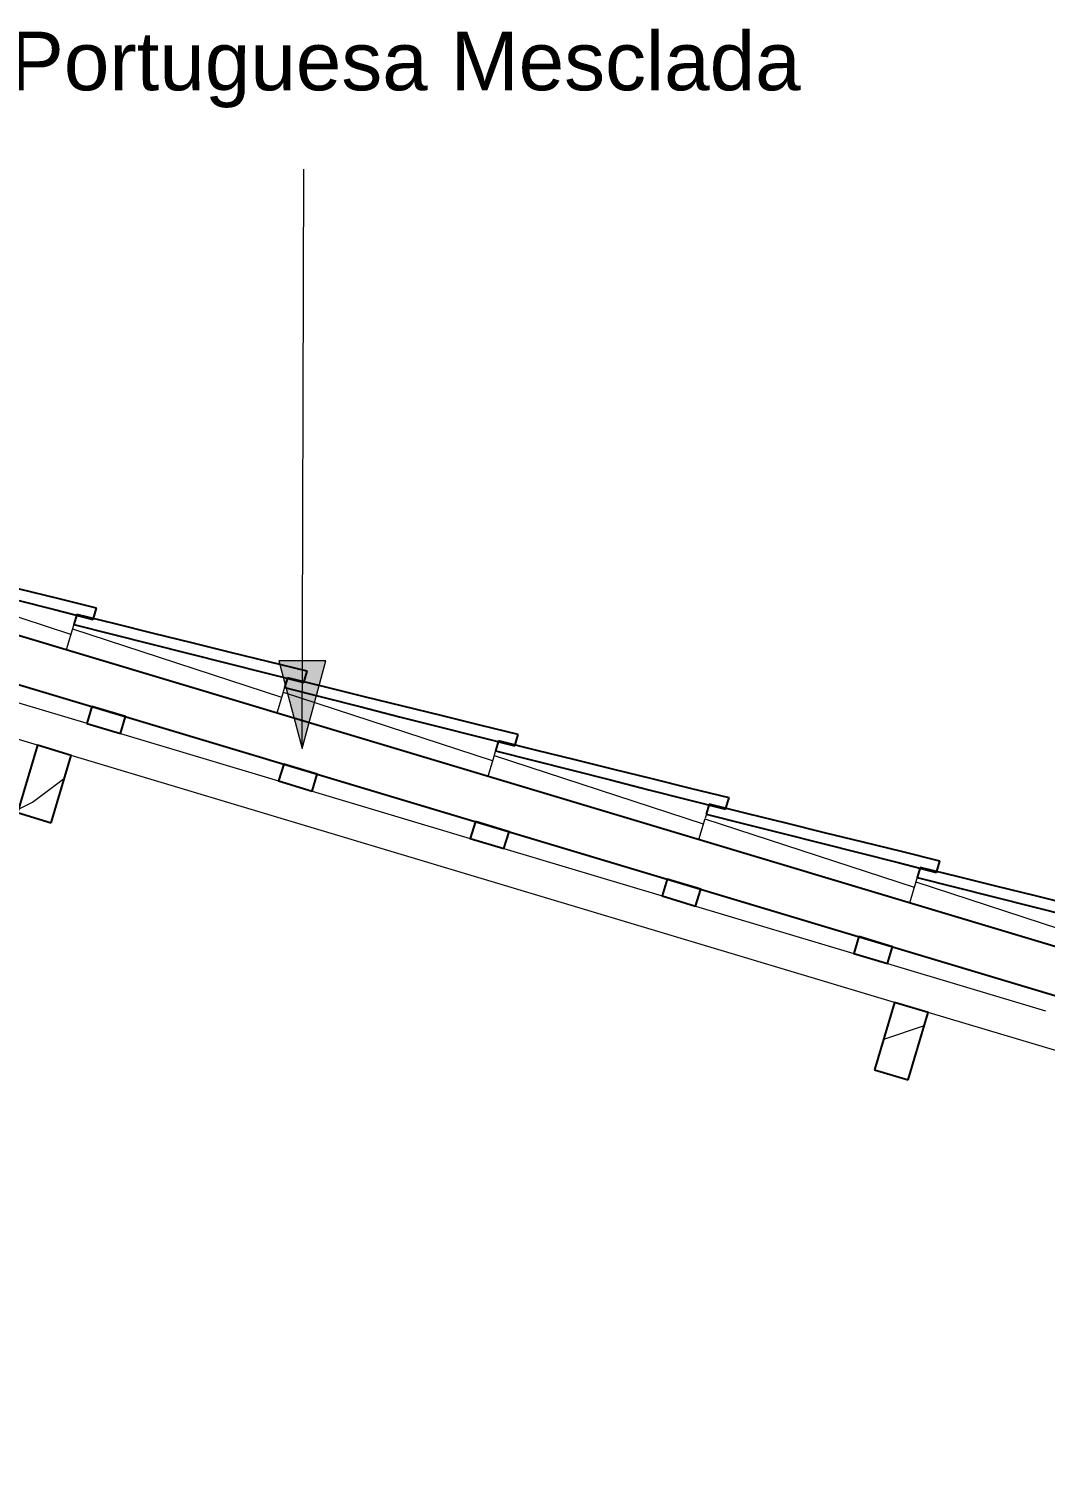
# Model space of a CAD drawing. Header units: millimetres. Extents: x -50912 to 58751, y -45352 to 5553.
# Drawn here: x 38179 to 39914, y 2700 to 5141 of the extents above; entities that cross this region are included whole.
import ezdxf

# ---------------------------------------------------------------- set-up
doc = ezdxf.new("R2010")
doc.units = ezdxf.units.MM
for name, color, linetype, lineweight in [('A-GLAZ-CURT', 52, 'Continuous', 9), ('A-GLAZ-CWMG', 51, 'Continuous', 9), ('A-ROOF', 132, 'Continuous', 9), ('G-ANNO-TEXT', 231, 'Continuous', 9)]:
    doc.layers.add(name, color=color, linetype=linetype, lineweight=lineweight)
doc.styles.add('Arial_1', font='arial.ttf', dxfattribs={"height": 100})
pattern_1 = [(216.87, (-40199.62, 2625.76), (761.9991, 508.0014), [127, -1143]), (206.565, (-40047.22, 2549.56), (-254.0006, -254), [283.98, -283.98]), (198.435, (-40047.22, 2422.56), (-507.9998, -254.0006), [160.644, -642.575])]

# ---------------------------------------------------------------- blocks, each defined once
blk = doc.blocks.new('Rectangular Mullion - Ripa-V83-D')
at = {"layer": 'A-GLAZ-CWMG', "lineweight": 25}
for p, q in [((-39439.5, 3591), (-39448.2, 3562.2)), ((-39382.1, 3573.7), (-39439.5, 3591)), ((-39390.7, 3545), (-39382.1, 3573.7)), ((-39448.2, 3562.2), (-39390.7, 3545))]:
    blk.add_line(p, q, dxfattribs=at)
blk = doc.blocks.new('Rectangular Mullion - Ripa-V84-D')
at = {"layer": 'A-GLAZ-CWMG', "lineweight": 25}
for p, q in [((-39766.8, 3689.1), (-39775.4, 3660.4)), ((-39709.3, 3671.9), (-39766.8, 3689.1)), ((-39718, 3643.2), (-39709.3, 3671.9)), ((-39775.4, 3660.4), (-39718, 3643.2))]:
    blk.add_line(p, q, dxfattribs=at)
blk = doc.blocks.new('Rectangular Mullion - Ripa-V85-D')
at = {"layer": 'A-GLAZ-CWMG', "lineweight": 25}
for p, q in [((-40094.1, 3787.3), (-40102.7, 3758.6)), ((-40036.6, 3770.1), (-40094.1, 3787.3)), ((-40045.2, 3741.4), (-40036.6, 3770.1)), ((-40102.7, 3758.6), (-40045.2, 3741.4))]:
    blk.add_line(p, q, dxfattribs=at)
blk = doc.blocks.new('Rectangular Mullion - Ripa-V86-D')
at = {"layer": 'A-GLAZ-CWMG', "lineweight": 25}
for p, q in [((-40421.3, 3885.5), (-40430, 3856.8)), ((-40363.9, 3868.3), (-40421.3, 3885.5)), ((-40372.5, 3839.5), (-40363.9, 3868.3)), ((-40430, 3856.8), (-40372.5, 3839.5))]:
    blk.add_line(p, q, dxfattribs=at)
blk = doc.blocks.new('Rectangular Mullion - Ripa-V87-D')
at = {"layer": 'A-GLAZ-CWMG'}
h = blk.add_hatch(dxfattribs=at)
h.set_pattern_fill('FP_16', color=256, style=0, pattern_type=2)
h.set_pattern_definition(pattern_1)
h.paths.add_polyline_path([(-40699.8, 3937.7), (-40691.2, 3966.5), (-40748.6, 3983.7), (-40757.2, 3955), (-40727.4, 3946)])
at = {"layer": 'A-GLAZ-CWMG', "lineweight": 25}
for p, q in [((-40748.6, 3983.7), (-40757.2, 3955)), ((-40691.2, 3966.5), (-40748.6, 3983.7)), ((-40757.2, 3955), (-40699.8, 3937.7)), ((-40699.8, 3937.7), (-40691.2, 3966.5))]:
    blk.add_line(p, q, dxfattribs=at)
blk = doc.blocks.new('Rectangular Mullion - Caibro-3868449-D')
at = {"layer": 'A-GLAZ-CWMG'}
for p, q in [((-40841.4, 3917.6), (-42246.9, 4339.2)), ((-41027, 4035.9), (-40757.6, 3955.1)), ((-40699.8, 3937.7), (-40430, 3856.8)), ((-39378.4, 3478.7), (-40783.9, 3900.3)), ((-40372.5, 3839.5), (-40102.7, 3758.6)), ((-40045.2, 3741.4), (-39775.4, 3660.4)), ((-39718, 3643.2), (-39448.2, 3562.2)), ((-39390.7, 3545), (-39120.9, 3464)), ((-37915.4, 3039.8), (-39320.9, 3461.4))]:
    blk.add_line(p, q, dxfattribs=at)
blk = doc.blocks.new('Rectangular Mullion - Terça-V96-D')
at = {"layer": 'A-GLAZ-CWMG'}
h = blk.add_hatch(dxfattribs=at)
h.set_pattern_fill('FP_16', color=256, style=0, pattern_type=2)
h.set_pattern_definition(pattern_1)
h.paths.add_polyline_path([(-39355.4, 3346.5), (-39320.9, 3461.4), (-39378.4, 3478.7), (-39412.9, 3363.7)])
at = {"layer": 'A-GLAZ-CWMG', "lineweight": 25}
for p, q in [((-39378.4, 3478.7), (-39412.9, 3363.7)), ((-39320.9, 3461.4), (-39378.4, 3478.7)), ((-39355.4, 3346.5), (-39320.9, 3461.4)), ((-39412.9, 3363.7), (-39355.4, 3346.5))]:
    blk.add_line(p, q, dxfattribs=at)
blk = doc.blocks.new('Rectangular Mullion - Terça-V97-D')
at = {"layer": 'A-GLAZ-CWMG'}
h = blk.add_hatch(dxfattribs=at)
h.set_pattern_fill('FP_16', color=256, style=0, pattern_type=2)
h.set_pattern_definition(pattern_1)
h.paths.add_polyline_path([(-40818.4, 3785.4), (-40783.9, 3900.3), (-40841.4, 3917.6), (-40875.9, 3802.6)])
at = {"layer": 'A-GLAZ-CWMG', "lineweight": 25}
for p, q in [((-40841.4, 3917.6), (-40875.9, 3802.6)), ((-40783.9, 3900.3), (-40841.4, 3917.6)), ((-40818.4, 3785.4), (-40783.9, 3900.3)), ((-40875.9, 3802.6), (-40818.4, 3785.4))]:
    blk.add_line(p, q, dxfattribs=at)
blk = doc.blocks.new('COLONIAL BASE - COLONIAL BASE-V108-D')
at = {"layer": 'A-GLAZ-CURT', "lineweight": 25}
for p, q in [((-37894.7, 3277), (-37899.8, 3260.1)), ((-37506.8, 3160.6), (-37501, 3179.9))]:
    blk.add_line(p, q, dxfattribs=at)
at = {"layer": 'A-GLAZ-CURT'}
for p, q in [((-37894.5, 3277.5), (-37500.9, 3180.3)), ((-37899.7, 3260.3), (-37902, 3252.7)), ((-37501, 3179.9), (-37500.9, 3180.3))]:
    blk.add_line(p, q, dxfattribs=at)
at = {"layer": 'A-GLAZ-CURT', "lineweight": 25, "flags": 128}
for points in [[(-37501, 3179.9), (-37566.6, 3196), (-37632.2, 3212.2), (-37697.9, 3228.4), (-37763.5, 3244.6), (-37829.1, 3260.8), (-37894.7, 3277)], [(-37899.8, 3260.1), (-37834.3, 3243.6), (-37768.8, 3227), (-37703.3, 3210.4), (-37637.8, 3193.8), (-37572.3, 3177.2), (-37506.8, 3160.6)]]:
    blk.add_lwpolyline(points, dxfattribs=at)
blk = doc.blocks.new('COLONIAL BASE - COLONIAL BASE-V117-D')
at = {"layer": 'A-GLAZ-CURT'}
for p, q in [((-39306.2, 3702.5), (-38940.9, 3612.3)), ((-39342.1, 3684.2), (-39352.9, 3648.2)), ((-39342.1, 3684.2), (-38984.9, 3567.4))]:
    blk.add_line(p, q, dxfattribs=at)
blk = doc.blocks.new('COLONIAL BASE - COLONIAL BASE-V107-D')
at = {"layer": 'A-GLAZ-CURT'}
blk.add_line((-37506.2, 3162.5), (-37140.9, 3072.3), dxfattribs=at)
blk = doc.blocks.new('COLONIAL BASE - COLONIAL BASE-V118-D')
at = {"layer": 'A-GLAZ-CURT', "lineweight": 25}
for p, q in [((-39694.7, 3817), (-39699.8, 3800.1)), ((-39306.8, 3700.6), (-39301, 3719.9))]:
    blk.add_line(p, q, dxfattribs=at)
at = {"layer": 'A-GLAZ-CURT'}
for p, q in [((-39694.5, 3817.5), (-39300.9, 3720.3)), ((-39699.7, 3800.2), (-39701.9, 3793.1)), ((-39301, 3719.9), (-39300.9, 3720.3))]:
    blk.add_line(p, q, dxfattribs=at)
at = {"layer": 'A-GLAZ-CURT', "lineweight": 25, "flags": 128}
for points in [[(-39301, 3719.9), (-39366.6, 3736), (-39432.2, 3752.2), (-39497.9, 3768.4), (-39563.5, 3784.6), (-39629.1, 3800.8), (-39694.7, 3817)], [(-39699.8, 3800.1), (-39634.3, 3783.6), (-39568.8, 3767), (-39503.3, 3750.4), (-39437.8, 3733.8), (-39372.3, 3717.2), (-39306.8, 3700.6)]]:
    blk.add_lwpolyline(points, dxfattribs=at)
blk = doc.blocks.new('COLONIAL BASE - COLONIAL BASE-V119-D')
at = {"layer": 'A-GLAZ-CURT'}
for p, q in [((-39666.2, 3810.5), (-39300.9, 3720.3)), ((-39702.1, 3792.2), (-39712.9, 3756.2)), ((-39702.1, 3792.2), (-39345, 3675.4))]:
    blk.add_line(p, q, dxfattribs=at)
blk = doc.blocks.new('COLONIAL BASE - COLONIAL BASE-V102-D')
at = {"layer": 'A-GLAZ-CURT', "lineweight": 25}
for p, q in [((-37174.7, 3061), (-37179.8, 3044.1)), ((-36786.8, 2944.6), (-36781, 2963.9))]:
    blk.add_line(p, q, dxfattribs=at)
at = {"layer": 'A-GLAZ-CURT'}
for p, q in [((-37174.5, 3061.5), (-36780.9, 2964.3)), ((-37179.7, 3044.2), (-37182, 3036.7)), ((-36781, 2963.9), (-36780.9, 2964.3))]:
    blk.add_line(p, q, dxfattribs=at)
at = {"layer": 'A-GLAZ-CURT', "lineweight": 25, "flags": 128}
for points in [[(-36781, 2963.9), (-36846.6, 2980), (-36912.2, 2996.2), (-36977.9, 3012.4), (-37043.5, 3028.6), (-37109.1, 3044.8), (-37174.7, 3061)], [(-37179.8, 3044.1), (-37114.3, 3027.6), (-37048.8, 3011), (-36983.3, 2994.4), (-36917.8, 2977.8), (-36852.3, 2961.2), (-36786.8, 2944.6)]]:
    blk.add_lwpolyline(points, dxfattribs=at)
blk = doc.blocks.new('COLONIAL BASE - COLONIAL BASE-V120-D')
at = {"layer": 'A-GLAZ-CURT'}
for p, q in [((-40026.2, 3918.5), (-39660.9, 3828.3)), ((-40062.1, 3900.2), (-40072.9, 3864.2)), ((-40062.1, 3900.2), (-39705, 3783.4))]:
    blk.add_line(p, q, dxfattribs=at)
blk = doc.blocks.new('COLONIAL BASE - COLONIAL BASE-V121-D')
at = {"layer": 'A-GLAZ-CURT', "lineweight": 25}
for p, q in [((-40414.7, 4033), (-40419.8, 4016.1)), ((-40026.8, 3916.6), (-40021, 3935.9))]:
    blk.add_line(p, q, dxfattribs=at)
at = {"layer": 'A-GLAZ-CURT'}
for p, q in [((-40414.5, 4033.5), (-40020.9, 3936.3)), ((-40419.7, 4016.2), (-40421.9, 4009.1)), ((-40021, 3935.9), (-40020.9, 3936.3))]:
    blk.add_line(p, q, dxfattribs=at)
at = {"layer": 'A-GLAZ-CURT', "lineweight": 25, "flags": 128}
for points in [[(-40021, 3935.9), (-40086.6, 3952), (-40152.2, 3968.2), (-40217.9, 3984.4), (-40283.5, 4000.6), (-40349.1, 4016.8), (-40414.7, 4033)], [(-40419.8, 4016.1), (-40354.3, 3999.6), (-40288.8, 3983), (-40223.3, 3966.4), (-40157.8, 3949.8), (-40092.3, 3933.2), (-40026.8, 3916.6)]]:
    blk.add_lwpolyline(points, dxfattribs=at)
blk = doc.blocks.new('COLONIAL BASE - COLONIAL BASE-V122-D')
at = {"layer": 'A-GLAZ-CURT'}
for p, q in [((-40422.1, 4008.2), (-40432.9, 3972.2)), ((-40422.1, 4008.2), (-40065.1, 3891.4)), ((-40386.2, 4026.5), (-40020.9, 3936.3))]:
    blk.add_line(p, q, dxfattribs=at)
blk = doc.blocks.new('COLONIAL BASE - COLONIAL BASE-V123-D')
at = {"layer": 'A-GLAZ-CURT', "lineweight": 25}
for p, q in [((-40774.7, 4141), (-40779.8, 4124.1)), ((-40386.8, 4024.6), (-40381, 4043.9))]:
    blk.add_line(p, q, dxfattribs=at)
at = {"layer": 'A-GLAZ-CURT'}
for p, q in [((-40774.5, 4141.5), (-40380.9, 4044.3)), ((-40779.7, 4124.2), (-40782, 4116.7)), ((-40381, 4043.9), (-40380.9, 4044.3))]:
    blk.add_line(p, q, dxfattribs=at)
at = {"layer": 'A-GLAZ-CURT', "lineweight": 25, "flags": 128}
for points in [[(-40381, 4043.9), (-40446.6, 4060), (-40512.2, 4076.2), (-40577.9, 4092.4), (-40643.5, 4108.6), (-40709.1, 4124.8), (-40774.7, 4141)], [(-40779.8, 4124.1), (-40714.3, 4107.6), (-40648.8, 4091), (-40583.3, 4074.4), (-40517.8, 4057.8), (-40452.3, 4041.2), (-40386.8, 4024.6)]]:
    blk.add_lwpolyline(points, dxfattribs=at)
blk = doc.blocks.new('COLONIAL BASE - COLONIAL BASE-V124-D')
at = {"layer": 'A-GLAZ-CURT'}
for p, q in [((-40746.2, 4134.5), (-40380.9, 4044.3)), ((-40782.1, 4116.2), (-40792.8, 4080.7)), ((-40782.1, 4116.2), (-40425.2, 3999.5))]:
    blk.add_line(p, q, dxfattribs=at)
blk = doc.blocks.new('COLONIAL BASE - COLONIAL BASE-V125-D')
at = {"layer": 'A-GLAZ-CURT'}
for p, q in [((-41142.1, 4224.2), (-41153, 4188.1)), ((-41142.1, 4224.2), (-40785.3, 4107.5)), ((-41106.2, 4242.5), (-40740.9, 4152.3))]:
    blk.add_line(p, q, dxfattribs=at)

msp = doc.modelspace()

# ---------------------------------------------------------------- hatches: boundary and pattern name
at = {"layer": 'G-ANNO-TEXT'}
msp.add_hatch(color=7, dxfattribs=at).paths.add_polyline_path([(38645.617, 3911.861), (38686.264, 4061.739), (38605.879, 4061.983)])

# ---------------------------------------------------------------- linework, layer by layer
at = {"layer": 'A-ROOF', "lineweight": 25}
for p, q in [((35365.691, 4860), (42565.691, 2700)), ((42565.691, 2783.522), (37156.849, 4406.175))]:
    msp.add_line(p, q, dxfattribs=at)
at = {"layer": 'G-ANNO-TEXT', "color": 7}
for p, q in [((38645.617, 3911.861), (38648.617, 4901.389)), ((38686.264, 4061.739), (38605.879, 4061.983)), ((38605.879, 4061.983), (38645.617, 3911.861)), ((38645.617, 3911.861), (38686.264, 4061.739))]:
    msp.add_line(p, q, dxfattribs=at)

# ---------------------------------------------------------------- block references
at = {"layer": 'A-GLAZ-CURT'}
for name, p in [('COLONIAL BASE - COLONIAL BASE-V108-D', (75795.342, 972)), ('COLONIAL BASE - COLONIAL BASE-V125-D', (79035.342, 0)), ('COLONIAL BASE - COLONIAL BASE-V107-D', (75435.342, 1080)), ('COLONIAL BASE - COLONIAL BASE-V107-D', (75435.342, 1080)), ('COLONIAL BASE - COLONIAL BASE-V107-D', (75435.342, 1080)), ('COLONIAL BASE - COLONIAL BASE-V107-D', (75435.342, 1080)), ('COLONIAL BASE - COLONIAL BASE-V107-D', (75435.342, 1080)), ('COLONIAL BASE - COLONIAL BASE-V107-D', (75435.342, 1080)), ('COLONIAL BASE - COLONIAL BASE-V107-D', (75435.342, 1080)), ('COLONIAL BASE - COLONIAL BASE-V107-D', (75435.342, 1080)), ('COLONIAL BASE - COLONIAL BASE-V107-D', (75435.342, 1080)), ('COLONIAL BASE - COLONIAL BASE-V107-D', (75435.342, 1080)), ('COLONIAL BASE - COLONIAL BASE-V107-D', (75435.342, 1080)), ('COLONIAL BASE - COLONIAL BASE-V107-D', (75435.342, 1080)), ('COLONIAL BASE - COLONIAL BASE-V107-D', (75435.342, 1080)), ('COLONIAL BASE - COLONIAL BASE-V107-D', (75435.342, 1080)), ('COLONIAL BASE - COLONIAL BASE-V107-D', (75435.342, 1080)), ('COLONIAL BASE - COLONIAL BASE-V107-D', (75435.342, 1080)), ('COLONIAL BASE - COLONIAL BASE-V107-D', (75435.342, 1080)), ('COLONIAL BASE - COLONIAL BASE-V107-D', (75435.342, 1080)), ('COLONIAL BASE - COLONIAL BASE-V107-D', (75435.342, 1080)), ('COLONIAL BASE - COLONIAL BASE-V107-D', (75435.342, 1080)), ('COLONIAL BASE - COLONIAL BASE-V107-D', (75435.342, 1080)), ('COLONIAL BASE - COLONIAL BASE-V107-D', (75435.342, 1080)), ('COLONIAL BASE - COLONIAL BASE-V107-D', (75435.342, 1080)), ('COLONIAL BASE - COLONIAL BASE-V107-D', (75435.342, 1080)), ('COLONIAL BASE - COLONIAL BASE-V107-D', (75435.342, 1080)), ('COLONIAL BASE - COLONIAL BASE-V124-D', (79035.342, 0)), ('COLONIAL BASE - COLONIAL BASE-V123-D', (79035.342, 0)), ('COLONIAL BASE - COLONIAL BASE-V107-D', (75795.342, 972)), ('COLONIAL BASE - COLONIAL BASE-V107-D', (75795.342, 972)), ('COLONIAL BASE - COLONIAL BASE-V107-D', (75795.342, 972)), ('COLONIAL BASE - COLONIAL BASE-V107-D', (75795.342, 972)), ('COLONIAL BASE - COLONIAL BASE-V107-D', (75795.342, 972)), ('COLONIAL BASE - COLONIAL BASE-V107-D', (75795.342, 972)), ('COLONIAL BASE - COLONIAL BASE-V107-D', (75795.342, 972)), ('COLONIAL BASE - COLONIAL BASE-V107-D', (75795.342, 972)), ('COLONIAL BASE - COLONIAL BASE-V107-D', (75795.342, 972)), ('COLONIAL BASE - COLONIAL BASE-V107-D', (75795.342, 972)), ('COLONIAL BASE - COLONIAL BASE-V107-D', (75795.342, 972)), ('COLONIAL BASE - COLONIAL BASE-V107-D', (75795.342, 972)), ('COLONIAL BASE - COLONIAL BASE-V107-D', (75795.342, 972)), ('COLONIAL BASE - COLONIAL BASE-V107-D', (75795.342, 972)), ('COLONIAL BASE - COLONIAL BASE-V107-D', (75795.342, 972)), ('COLONIAL BASE - COLONIAL BASE-V107-D', (75795.342, 972)), ('COLONIAL BASE - COLONIAL BASE-V107-D', (75795.342, 972)), ('COLONIAL BASE - COLONIAL BASE-V107-D', (75795.342, 972)), ('COLONIAL BASE - COLONIAL BASE-V107-D', (75795.342, 972)), ('COLONIAL BASE - COLONIAL BASE-V107-D', (75795.342, 972)), ('COLONIAL BASE - COLONIAL BASE-V107-D', (75795.342, 972)), ('COLONIAL BASE - COLONIAL BASE-V107-D', (75795.342, 972)), ('COLONIAL BASE - COLONIAL BASE-V107-D', (75795.342, 972)), ('COLONIAL BASE - COLONIAL BASE-V107-D', (75795.342, 972)), ('COLONIAL BASE - COLONIAL BASE-V107-D', (75795.342, 972)), ('COLONIAL BASE - COLONIAL BASE-V121-D', (79035.342, 0)), ('COLONIAL BASE - COLONIAL BASE-V122-D', (79035.342, 0)), ('COLONIAL BASE - COLONIAL BASE-V107-D', (76155.342, 864)), ('COLONIAL BASE - COLONIAL BASE-V107-D', (76155.342, 864)), ('COLONIAL BASE - COLONIAL BASE-V107-D', (76155.342, 864)), ('COLONIAL BASE - COLONIAL BASE-V107-D', (76155.342, 864)), ('COLONIAL BASE - COLONIAL BASE-V107-D', (76155.342, 864)), ('COLONIAL BASE - COLONIAL BASE-V107-D', (76155.342, 864)), ('COLONIAL BASE - COLONIAL BASE-V107-D', (76155.342, 864)), ('COLONIAL BASE - COLONIAL BASE-V107-D', (76155.342, 864)), ('COLONIAL BASE - COLONIAL BASE-V107-D', (76155.342, 864)), ('COLONIAL BASE - COLONIAL BASE-V107-D', (76155.342, 864)), ('COLONIAL BASE - COLONIAL BASE-V107-D', (76155.342, 864)), ('COLONIAL BASE - COLONIAL BASE-V107-D', (76155.342, 864)), ('COLONIAL BASE - COLONIAL BASE-V107-D', (76155.342, 864)), ('COLONIAL BASE - COLONIAL BASE-V107-D', (76155.342, 864)), ('COLONIAL BASE - COLONIAL BASE-V107-D', (76155.342, 864)), ('COLONIAL BASE - COLONIAL BASE-V107-D', (76155.342, 864)), ('COLONIAL BASE - COLONIAL BASE-V107-D', (76155.342, 864)), ('COLONIAL BASE - COLONIAL BASE-V107-D', (76155.342, 864)), ('COLONIAL BASE - COLONIAL BASE-V107-D', (76155.342, 864)), ('COLONIAL BASE - COLONIAL BASE-V107-D', (76155.342, 864)), ('COLONIAL BASE - COLONIAL BASE-V107-D', (76155.342, 864)), ('COLONIAL BASE - COLONIAL BASE-V107-D', (76155.342, 864)), ('COLONIAL BASE - COLONIAL BASE-V107-D', (76155.342, 864)), ('COLONIAL BASE - COLONIAL BASE-V107-D', (76155.342, 864)), ('COLONIAL BASE - COLONIAL BASE-V107-D', (76155.342, 864)), ('COLONIAL BASE - COLONIAL BASE-V120-D', (79035.342, 0)), ('COLONIAL BASE - COLONIAL BASE-V102-D', (76155.342, 864)), ('COLONIAL BASE - COLONIAL BASE-V107-D', (76515.342, 756)), ('COLONIAL BASE - COLONIAL BASE-V107-D', (76515.342, 756)), ('COLONIAL BASE - COLONIAL BASE-V107-D', (76515.342, 756)), ('COLONIAL BASE - COLONIAL BASE-V107-D', (76515.342, 756)), ('COLONIAL BASE - COLONIAL BASE-V107-D', (76515.342, 756)), ('COLONIAL BASE - COLONIAL BASE-V107-D', (76515.342, 756)), ('COLONIAL BASE - COLONIAL BASE-V107-D', (76515.342, 756)), ('COLONIAL BASE - COLONIAL BASE-V107-D', (76515.342, 756)), ('COLONIAL BASE - COLONIAL BASE-V107-D', (76515.342, 756)), ('COLONIAL BASE - COLONIAL BASE-V107-D', (76515.342, 756)), ('COLONIAL BASE - COLONIAL BASE-V107-D', (76515.342, 756)), ('COLONIAL BASE - COLONIAL BASE-V107-D', (76515.342, 756)), ('COLONIAL BASE - COLONIAL BASE-V107-D', (76515.342, 756)), ('COLONIAL BASE - COLONIAL BASE-V107-D', (76515.342, 756)), ('COLONIAL BASE - COLONIAL BASE-V107-D', (76515.342, 756)), ('COLONIAL BASE - COLONIAL BASE-V107-D', (76515.342, 756)), ('COLONIAL BASE - COLONIAL BASE-V107-D', (76515.342, 756)), ('COLONIAL BASE - COLONIAL BASE-V107-D', (76515.342, 756)), ('COLONIAL BASE - COLONIAL BASE-V107-D', (76515.342, 756)), ('COLONIAL BASE - COLONIAL BASE-V107-D', (76515.342, 756)), ('COLONIAL BASE - COLONIAL BASE-V107-D', (76515.342, 756)), ('COLONIAL BASE - COLONIAL BASE-V107-D', (76515.342, 756)), ('COLONIAL BASE - COLONIAL BASE-V107-D', (76515.342, 756)), ('COLONIAL BASE - COLONIAL BASE-V107-D', (76515.342, 756)), ('COLONIAL BASE - COLONIAL BASE-V107-D', (76515.342, 756)), ('COLONIAL BASE - COLONIAL BASE-V119-D', (79035.342, 0)), ('COLONIAL BASE - COLONIAL BASE-V118-D', (79035.342, 0)), ('COLONIAL BASE - COLONIAL BASE-V107-D', (76875.342, 648)), ('COLONIAL BASE - COLONIAL BASE-V107-D', (76875.342, 648)), ('COLONIAL BASE - COLONIAL BASE-V107-D', (76875.342, 648)), ('COLONIAL BASE - COLONIAL BASE-V107-D', (76875.342, 648)), ('COLONIAL BASE - COLONIAL BASE-V107-D', (76875.342, 648)), ('COLONIAL BASE - COLONIAL BASE-V107-D', (76875.342, 648)), ('COLONIAL BASE - COLONIAL BASE-V107-D', (76875.342, 648)), ('COLONIAL BASE - COLONIAL BASE-V107-D', (76875.342, 648)), ('COLONIAL BASE - COLONIAL BASE-V107-D', (76875.342, 648)), ('COLONIAL BASE - COLONIAL BASE-V107-D', (76875.342, 648)), ('COLONIAL BASE - COLONIAL BASE-V107-D', (76875.342, 648)), ('COLONIAL BASE - COLONIAL BASE-V107-D', (76875.342, 648)), ('COLONIAL BASE - COLONIAL BASE-V107-D', (76875.342, 648)), ('COLONIAL BASE - COLONIAL BASE-V107-D', (76875.342, 648)), ('COLONIAL BASE - COLONIAL BASE-V107-D', (76875.342, 648)), ('COLONIAL BASE - COLONIAL BASE-V107-D', (76875.342, 648)), ('COLONIAL BASE - COLONIAL BASE-V107-D', (76875.342, 648)), ('COLONIAL BASE - COLONIAL BASE-V107-D', (76875.342, 648)), ('COLONIAL BASE - COLONIAL BASE-V107-D', (76875.342, 648)), ('COLONIAL BASE - COLONIAL BASE-V107-D', (76875.342, 648)), ('COLONIAL BASE - COLONIAL BASE-V107-D', (76875.342, 648)), ('COLONIAL BASE - COLONIAL BASE-V107-D', (76875.342, 648)), ('COLONIAL BASE - COLONIAL BASE-V107-D', (76875.342, 648)), ('COLONIAL BASE - COLONIAL BASE-V107-D', (76875.342, 648)), ('COLONIAL BASE - COLONIAL BASE-V107-D', (76875.342, 648)), ('COLONIAL BASE - COLONIAL BASE-V117-D', (79035.342, 0)), ('COLONIAL BASE - COLONIAL BASE-V108-D', (77595.342, 432)), ('COLONIAL BASE - COLONIAL BASE-V107-D', (77235.342, 540)), ('COLONIAL BASE - COLONIAL BASE-V107-D', (77235.342, 540)), ('COLONIAL BASE - COLONIAL BASE-V107-D', (77235.342, 540)), ('COLONIAL BASE - COLONIAL BASE-V107-D', (77235.342, 540)), ('COLONIAL BASE - COLONIAL BASE-V107-D', (77235.342, 540)), ('COLONIAL BASE - COLONIAL BASE-V107-D', (77235.342, 540)), ('COLONIAL BASE - COLONIAL BASE-V107-D', (77235.342, 540)), ('COLONIAL BASE - COLONIAL BASE-V107-D', (77235.342, 540)), ('COLONIAL BASE - COLONIAL BASE-V107-D', (77235.342, 540)), ('COLONIAL BASE - COLONIAL BASE-V107-D', (77235.342, 540)), ('COLONIAL BASE - COLONIAL BASE-V107-D', (77235.342, 540)), ('COLONIAL BASE - COLONIAL BASE-V107-D', (77235.342, 540)), ('COLONIAL BASE - COLONIAL BASE-V107-D', (77235.342, 540)), ('COLONIAL BASE - COLONIAL BASE-V107-D', (77235.342, 540)), ('COLONIAL BASE - COLONIAL BASE-V107-D', (77235.342, 540)), ('COLONIAL BASE - COLONIAL BASE-V107-D', (77235.342, 540)), ('COLONIAL BASE - COLONIAL BASE-V107-D', (77235.342, 540)), ('COLONIAL BASE - COLONIAL BASE-V107-D', (77235.342, 540)), ('COLONIAL BASE - COLONIAL BASE-V107-D', (77235.342, 540)), ('COLONIAL BASE - COLONIAL BASE-V107-D', (77235.342, 540)), ('COLONIAL BASE - COLONIAL BASE-V107-D', (77235.342, 540)), ('COLONIAL BASE - COLONIAL BASE-V107-D', (77235.342, 540)), ('COLONIAL BASE - COLONIAL BASE-V107-D', (77235.342, 540)), ('COLONIAL BASE - COLONIAL BASE-V107-D', (77235.342, 540)), ('COLONIAL BASE - COLONIAL BASE-V107-D', (77235.342, 540))]:
    msp.add_blockref(name, p, dxfattribs=at)
at = {"layer": 'A-GLAZ-CWMG'}
for name in ['Rectangular Mullion - Caibro-3868449-D', 'Rectangular Mullion - Ripa-V87-D', 'Rectangular Mullion - Terça-V97-D', 'Rectangular Mullion - Ripa-V86-D', 'Rectangular Mullion - Ripa-V85-D', 'Rectangular Mullion - Ripa-V84-D', 'Rectangular Mullion - Ripa-V83-D', 'Rectangular Mullion - Terça-V96-D']:
    msp.add_blockref(name, (79035.342, 0), dxfattribs=at)

# ---------------------------------------------------------------- texts
at = {"layer": 'G-ANNO-TEXT', "color": 7, "insert": (37757.367, 5136.005), "char_height": 100, "width": 2156.53937, "attachment_point": 1, "style": 'Arial_1'}
msp.add_mtext('Telha Portuguesa Mesclada', dxfattribs=at)

doc.saveas('drawing.dxf')
